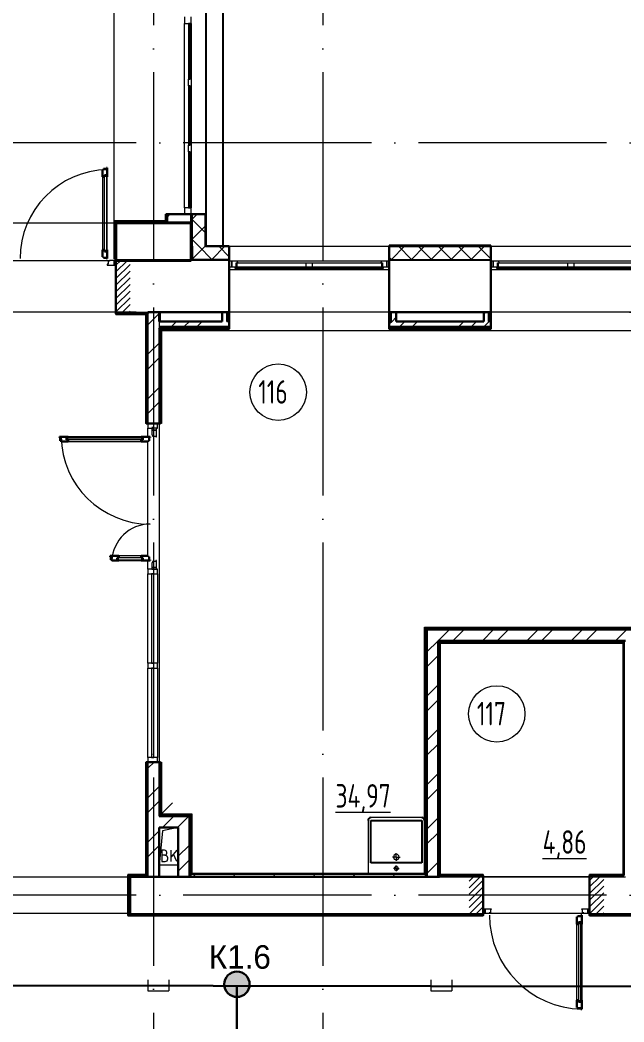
# Model space of a CAD drawing. Header units: millimetres. Extents: x -421858 to 614926, y -468665 to 141641.
# Drawn here: x -31828 to -25408, y -12890 to -2237 of the extents above; entities that cross this region are included whole.
import ezdxf

# ---------------------------------------------------------------- set-up
doc = ezdxf.new("R2010")
doc.units = ezdxf.units.MM
for name, pattern in [('ADSK_Линия сетки', [25, 20, -2.5, 0, -2.5]), ('ADSK_Сверху', [450, 300, -150]), ('ADSK_Штриховая_ш2 п1_5', [4.5, 3, -1.5])]:
    doc.linetypes.add(name, pattern=pattern)
for name, color, linetype, lineweight in [('_ Окна', 7, 'Continuous', 9), ('RC-Линии_связи-Адресные', 5, 'Continuous', 30), ('Витраж', 7, 'Continuous', 9), ('Двери', 252, 'Continuous', 9), ('Линии', 252, 'Continuous', 9), ('лс', 5, 'Continuous', 30), ('Марки помещений', 252, 'Continuous', 20), ('Несущие колонны', 252, 'Continuous', 18), ('Оборудование', 8, 'Continuous', 18), ('Ограждение', 252, 'Continuous', 9), ('Окна', 252, 'Continuous', 9), ('Оси', 252, 'Continuous', 9), ('Панели витража', 252, 'Continuous', 9), ('Перекрытие', 252, 'Continuous', 18), ('Стены внутренние', 7, 'Continuous', 18), ('Стены наружные', 7, 'Continuous', 18), ('Стены разрез', 252, 'Continuous', 30), ('Стены штриховка', 252, 'Continuous', 9), ('СУ Часофикация', 205, 'Continuous', 30)]:
    doc.layers.add(name, color=color, linetype=linetype, lineweight=lineweight)
for name, color, linetype in [('RC-Таблицы', 7, 'Continuous'), ('Стены', 252, 'Continuous'), ('Узлы', 7, 'Continuous')]:
    doc.layers.add(name, color=color, linetype=linetype)
doc.layers.add('Двери открывание', color=7, linetype='Continuous', lineweight=9, true_color=0xc0c0c0)
doc.styles.add('GOST Common_3', font='', dxfattribs={"height": 3.5})
doc.styles.add('Mipgost_5', font='', dxfattribs={"height": 250})
doc.styles.get('GOST Common_3').set_extended_font_data('GOST 2.304 type A')
doc.styles.get('Mipgost_5').set_extended_font_data('Mipgost')
pattern_1 = [(0, (-32121.8, 98), (0, 600), []), (90, (-32121.8, 98), (-600, 4e-14), [])]

# ---------------------------------------------------------------- blocks, each defined once
blk = doc.blocks.new('1 этаж')
at = {"layer": 'Двери', "lineweight": 18, "true_color": 0x636466}
h = blk.add_hatch(dxfattribs=at)
h.set_pattern_fill('FP_2', color=251, style=0, pattern_type=2)
h.set_pattern_definition([(45, (-31807.8, -5066.73), (-35.3553, 35.3553), [])])
h.paths.add_polyline_path([(-32558, -5342), (-32558, -4792), (-32708, -4792), (-32708, -5342)])
h.paths.add_polyline_path([(-30808, -5342), (-30658, -5342), (-30658, -4792), (-30808, -4792), (-30808, -4876)])
h = blk.add_hatch(dxfattribs=at)
h.set_pattern_fill('FP_2', color=251, angle=180, style=0, pattern_type=2)
h.set_pattern_definition([(225, (-26212.93, -11541.73), (35.3553, -35.3553), [])])
h.paths.add_polyline_path([(-25623, -11737), (-25623, -11347), (-25773, -11347), (-25773, -11737)])
h.paths.add_polyline_path([(-27053, -11737), (-26903, -11737), (-26903, -11347), (-27053, -11347)])
at = {"layer": 'Ограждение', "true_color": 0x636466}
h = blk.add_hatch(dxfattribs=at)
h.set_pattern_fill('FP_25', color=251, style=0, pattern_type=2)
h.set_pattern_definition(pattern_1)
h.paths.add_polyline_path([(-30488, -6527), (-30488, -5362), (-30493, -5367), (-30493, -6527)])
h = blk.add_hatch(dxfattribs=at)
h.set_pattern_fill('FP_25', color=251, style=0, pattern_type=2)
h.set_pattern_definition(pattern_1)
h.paths.add_polyline_path([(-30488, -11327), (-30488, -10127), (-30493, -10127), (-30493, -11322)])
h = blk.add_hatch(dxfattribs=at)
h.set_pattern_fill('FP_25', color=251, style=0, pattern_type=2)
h.set_pattern_definition(pattern_1)
h.paths.add_polyline_path([(-26903, -11762), (-26903, -11757), (-30678, -11757), (-30683, -11762), (-28022, -11762)])
h = blk.add_hatch(dxfattribs=at)
h.set_pattern_fill('FP_25', color=251, style=0, pattern_type=2)
h.set_pattern_definition(pattern_1)
h.paths.add_polyline_path([(-23953, -11762), (-23953, -11757), (-25773, -11757), (-25773, -11762), (-25151, -11762)])
at = {"color": 251, "lineweight": 18, "true_color": 0x636466}
for p, q in [((-30313, -10857), (-30348, -11222)), ((-30148, -10822), (-30313, -10857)), ((-30291, -11064), (-30321, -11064)), ((-30321, -11064), (-30321, -11184)), ((-30161, -11064), (-30221, -11135)), ((-30221, -11184), (-30221, -11064)), ((-30288, -11117), (-30321, -11117)), ((-30321, -11184), (-30284, -11184)), ((-30268, -11097), (-30268, -11087)), ((-30258, -11157), (-30258, -11147)), ((-30161, -11184), (-30197, -11107)), ((-30148, -11222), (-30348, -11222))]:
    blk.add_line(p, q, dxfattribs=at)
for centre, radius, start, end in [((-30291, -11087), 23.3, 0, 90), ((-30288, -11097), 20, 270, 0), ((-30288, -11147), 30, 0, 90), ((-30284, -11157), 26.7, 270, 0)]:
    blk.add_arc(centre, radius, start, end, dxfattribs=at)
at = {"layer": '_ Окна', "color": 251, "lineweight": 18, "true_color": 0x636466}
for p, q in [((-30078, -2202), (-30078, -2272)), ((-30008, -2272), (-30008, -2202)), ((-30078, -2272), (-30038, -2272)), ((-30018, -2272), (-30008, -2272)), ((-30038, -4232), (-30078, -4232)), ((-30078, -4232), (-30078, -4302)), ((-30008, -4232), (-30018, -4232)), ((-30008, -4302), (-30008, -4232)), ((-29518, -4802), (-29578, -4802)), ((-29578, -4802), (-29578, -4860)), ((-29578, -4860), (-29540, -4860)), ((-29532, -4860), (-29532, -4819)), ((-29532, -4819), (-29520, -4819)), ((-29514, -4819), (-29518, -4802)), ((-27987, -4802), (-27992, -4819)), ((-27928, -4802), (-27987, -4802)), ((-27986, -4819), (-27974, -4819)), ((-27974, -4819), (-27974, -4860)), ((-27966, -4860), (-27928, -4860)), ((-27928, -4860), (-27928, -4802)), ((-26738, -4802), (-26798, -4802)), ((-26798, -4802), (-26798, -4860)), ((-26798, -4860), (-26760, -4860)), ((-26752, -4860), (-26752, -4819)), ((-26752, -4819), (-26740, -4819)), ((-26734, -4819), (-26738, -4802))]:
    blk.add_line(p, q, dxfattribs=at)
at = {"layer": '_ Окна', "color": 251, "true_color": 0x636466}
for p, q in [((-30038, -2272), (-30038, -2867)), ((-30018, -2272), (-30038, -2272)), ((-30018, -2867), (-30018, -2272)), ((-30038, -2867), (-30018, -2867)), ((-30038, -2937), (-30038, -3567)), ((-30018, -2937), (-30038, -2937)), ((-30018, -3567), (-30018, -2937)), ((-30038, -3567), (-30018, -3567)), ((-30038, -3637), (-30038, -4232)), ((-30018, -3637), (-30038, -3637)), ((-30018, -4232), (-30018, -3637)), ((-30038, -4232), (-30018, -4232)), ((-29578, -4802), (-29603, -4802)), ((-29603, -4860), (-29578, -4860)), ((-29578, -4860), (-29578, -4802)), ((-27903, -4802), (-27928, -4802)), ((-27928, -4802), (-27928, -4860)), ((-27928, -4860), (-27903, -4860)), ((-26798, -4802), (-26823, -4802)), ((-26823, -4860), (-26798, -4860)), ((-26798, -4860), (-26798, -4802))]:
    blk.add_line(p, q, dxfattribs=at)
at = {"layer": 'Витраж', "color": 251, "lineweight": 18, "true_color": 0x636466}
for p, q in [((-30468, -6527), (-30468, -6577)), ((-30368, -6527), (-30468, -6527)), ((-30468, -6577), (-30428, -6577)), ((-30378, -6577), (-30368, -6577)), ((-30368, -6577), (-30368, -6527))]:
    blk.add_line(p, q, dxfattribs=at)
at = {"layer": 'Витраж', "color": 251, "lineweight": 18, "true_color": 0x636466, "extrusion": (0, 0, -1)}
for p, q in [((-30468, -8077), (-30468, -8127)), ((-30428, -8077), (-30468, -8077)), ((-30368, -8077), (-30378, -8077)), ((-30368, -8127), (-30368, -8077)), ((-30468, -8127), (-30368, -8127)), ((-30468, -9077), (-30468, -9127)), ((-30368, -9077), (-30468, -9077)), ((-30468, -9127), (-30368, -9127)), ((-30368, -9127), (-30368, -9077)), ((-30468, -10077), (-30468, -10127)), ((-30368, -10077), (-30468, -10077)), ((-30368, -10127), (-30368, -10077)), ((-30468, -10127), (-30368, -10127))]:
    blk.add_line(p, q, dxfattribs=at)
at = {"layer": 'Витраж', "color": 251, "true_color": 0x636466}
for p, q in [((-30468, -9077), (-30468, -8127)), ((-30368, -8127), (-30368, -9077)), ((-30468, -10077), (-30468, -9127)), ((-30368, -9127), (-30368, -10077))]:
    blk.add_line(p, q, dxfattribs=at)
at = {"layer": 'Двери', "color": 251, "lineweight": 30, "true_color": 0x636466}
for p, q in [((-30942, -3828), (-30950, -3828)), ((-30950, -3828), (-30950, -3904)), ((-30908, -3819), (-30942, -3819)), ((-30942, -3819), (-30942, -3828)), ((-30900, -3810), (-30908, -3810)), ((-30908, -3810), (-30908, -3819)), ((-30900, -3904), (-30900, -3810)), ((-30950, -3904), (-30930, -3904)), ((-30930, -3904), (-30930, -3886)), ((-30930, -3886), (-30909, -3886)), ((-30909, -3886), (-30909, -3904)), ((-30909, -3904), (-30900, -3904)), ((-30950, -4680), (-30950, -4756)), ((-30950, -4680), (-30930, -4680)), ((-30930, -4680), (-30930, -4698)), ((-30909, -4680), (-30900, -4680)), ((-30909, -4698), (-30909, -4680)), ((-30900, -4774), (-30900, -4680)), ((-30950, -4756), (-30942, -4756)), ((-30942, -4756), (-30942, -4765)), ((-30942, -4765), (-30908, -4765)), ((-30930, -4698), (-30909, -4698)), ((-30908, -4765), (-30908, -4774)), ((-30908, -4774), (-30900, -4774)), ((-31316, -6669), (-31410, -6669)), ((-31410, -6669), (-31410, -6677)), ((-31410, -6677), (-31401, -6677)), ((-31401, -6677), (-31401, -6711)), ((-31401, -6711), (-31392, -6711)), ((-31392, -6711), (-31392, -6719)), ((-31334, -6678), (-31316, -6678)), ((-31334, -6699), (-31334, -6678)), ((-31316, -6699), (-31334, -6699)), ((-31316, -6678), (-31316, -6669)), ((-31316, -6719), (-31316, -6699)), ((-30446, -6669), (-30540, -6669)), ((-30540, -6678), (-30540, -6669)), ((-30522, -6678), (-30540, -6678)), ((-30540, -6699), (-30522, -6699)), ((-30540, -6719), (-30540, -6699)), ((-30522, -6699), (-30522, -6678)), ((-30464, -6719), (-30464, -6711)), ((-30464, -6711), (-30455, -6711)), ((-30455, -6711), (-30455, -6677)), ((-30455, -6677), (-30446, -6677)), ((-30446, -6677), (-30446, -6669)), ((-31392, -6719), (-31316, -6719)), ((-30540, -6719), (-30464, -6719)), ((-30776, -7935), (-30870, -7935)), ((-30870, -7935), (-30870, -7943)), ((-30870, -7943), (-30861, -7943)), ((-30861, -7943), (-30861, -7977)), ((-30861, -7977), (-30852, -7977)), ((-30852, -7977), (-30852, -7985)), ((-30852, -7985), (-30776, -7985)), ((-30776, -7955), (-30794, -7955)), ((-30794, -7955), (-30794, -7976)), ((-30794, -7976), (-30776, -7976)), ((-30776, -7935), (-30776, -7955)), ((-30776, -7976), (-30776, -7985)), ((-30464, -7935), (-30540, -7935)), ((-30540, -7935), (-30540, -7955)), ((-30540, -7955), (-30522, -7955)), ((-30540, -7976), (-30540, -7985)), ((-30522, -7976), (-30540, -7976)), ((-30540, -7985), (-30446, -7985)), ((-30522, -7955), (-30522, -7976)), ((-30464, -7943), (-30464, -7935)), ((-30455, -7943), (-30464, -7943)), ((-30455, -7977), (-30455, -7943)), ((-30446, -7977), (-30455, -7977)), ((-30446, -7985), (-30446, -7977)), ((-25907, -11773), (-25899, -11773)), ((-25907, -11849), (-25907, -11773)), ((-25899, -11773), (-25899, -11764)), ((-25899, -11764), (-25865, -11764)), ((-25865, -11755), (-25857, -11755)), ((-25865, -11764), (-25865, -11755)), ((-25857, -11755), (-25857, -11849)), ((-25907, -11849), (-25890, -11849)), ((-25890, -11849), (-25890, -11831)), ((-25890, -11831), (-25866, -11831)), ((-25866, -11831), (-25866, -11849)), ((-25866, -11849), (-25857, -11849)), ((-25907, -12735), (-25907, -12659)), ((-25907, -12659), (-25890, -12659)), ((-25890, -12659), (-25890, -12677)), ((-25890, -12677), (-25866, -12677)), ((-25866, -12659), (-25857, -12659)), ((-25866, -12677), (-25866, -12659)), ((-25857, -12659), (-25857, -12753)), ((-25899, -12735), (-25907, -12735)), ((-25899, -12744), (-25899, -12735)), ((-25865, -12744), (-25899, -12744)), ((-25865, -12753), (-25865, -12744)), ((-25857, -12753), (-25865, -12753))]:
    blk.add_line(p, q, dxfattribs=at)
at = {"layer": 'Двери', "color": 251, "true_color": 0x636466}
for p, q in [((-30950, -3904), (-30950, -4680)), ((-30930, -4698), (-30930, -3886)), ((-30930, -3886), (-30909, -3886)), ((-30909, -3886), (-30909, -4698)), ((-30900, -4680), (-30900, -3904)), ((-30909, -4698), (-30930, -4698)), ((-30877, -4792), (-30877, -4800)), ((-30828, -4792), (-30877, -4792)), ((-30808, -4792), (-30828, -4792)), ((-30828, -4792), (-30828, -4842)), ((-30828, -4842), (-30828, -4792)), ((-30808, -4842), (-30808, -4792)), ((-30891, -4834), (-30900, -4834)), ((-30900, -4834), (-30900, -4842)), ((-30900, -4842), (-30828, -4842)), ((-30877, -4800), (-30891, -4800)), ((-30891, -4800), (-30891, -4834)), ((-30828, -4842), (-30808, -4842)), ((-30378, -6577), (-30428, -6577)), ((-30428, -6577), (-30428, -6597)), ((-30428, -6597), (-30378, -6597)), ((-30378, -6597), (-30428, -6597)), ((-30428, -6597), (-30428, -6646)), ((-30378, -6597), (-30378, -6577)), ((-30378, -6669), (-30378, -6597)), ((-31334, -6678), (-30522, -6678)), ((-31334, -6699), (-31334, -6678)), ((-30522, -6699), (-31334, -6699)), ((-30540, -6669), (-31316, -6669)), ((-30522, -6678), (-30522, -6699)), ((-30428, -6646), (-30420, -6646)), ((-30420, -6646), (-30420, -6660)), ((-30420, -6660), (-30386, -6660)), ((-30386, -6660), (-30386, -6669)), ((-30386, -6669), (-30378, -6669)), ((-31316, -6719), (-30540, -6719)), ((-30522, -7955), (-30794, -7955)), ((-30794, -7955), (-30794, -7976)), ((-30794, -7976), (-30522, -7976)), ((-30540, -7935), (-30776, -7935)), ((-30776, -7985), (-30540, -7985)), ((-30522, -7976), (-30522, -7955)), ((-30378, -7985), (-30386, -7985)), ((-30386, -7985), (-30386, -7994)), ((-30378, -8057), (-30378, -7985)), ((-30428, -8008), (-30428, -8057)), ((-30420, -8008), (-30428, -8008)), ((-30378, -8057), (-30428, -8057)), ((-30428, -8057), (-30428, -8077)), ((-30428, -8057), (-30378, -8057)), ((-30428, -8077), (-30378, -8077)), ((-30386, -7994), (-30420, -7994)), ((-30420, -7994), (-30420, -8008)), ((-30378, -8077), (-30378, -8057)), ((-26903, -11687), (-26883, -11687)), ((-26903, -11737), (-26903, -11687)), ((-26883, -11687), (-26883, -11737)), ((-26883, -11687), (-26819, -11687)), ((-26883, -11737), (-26883, -11687)), ((-26828, -11695), (-26828, -11729)), ((-26819, -11695), (-26828, -11695)), ((-26819, -11687), (-26819, -11695)), ((-25857, -11687), (-25793, -11687)), ((-25857, -11695), (-25857, -11687)), ((-25848, -11695), (-25857, -11695)), ((-25848, -11729), (-25848, -11695)), ((-25793, -11687), (-25773, -11687)), ((-25793, -11737), (-25793, -11687)), ((-25793, -11687), (-25793, -11737)), ((-25773, -11687), (-25773, -11737)), ((-26883, -11737), (-26903, -11737)), ((-26842, -11737), (-26883, -11737)), ((-26842, -11729), (-26842, -11737)), ((-26828, -11729), (-26842, -11729)), ((-25834, -11729), (-25848, -11729)), ((-25834, -11737), (-25834, -11729)), ((-25793, -11737), (-25834, -11737)), ((-25773, -11737), (-25793, -11737)), ((-25907, -12659), (-25907, -11849)), ((-25890, -11831), (-25890, -12677)), ((-25866, -11831), (-25890, -11831)), ((-25866, -12677), (-25866, -11831)), ((-25857, -11849), (-25857, -12659)), ((-25890, -12677), (-25866, -12677))]:
    blk.add_line(p, q, dxfattribs=at)
at = {"layer": 'Двери', "color": 251, "linetype": 'ADSK_Штриховая_ш2 п1_5', "true_color": 0x636466}
for p, q in [((-30658, -4792), (-30808, -4792)), ((-30808, -4792), (-30808, -5342)), ((-30808, -5342), (-30658, -5342)), ((-26903, -11347), (-27053, -11347)), ((-26903, -11737), (-26903, -11347)), ((-25623, -11347), (-25773, -11347)), ((-25773, -11347), (-25773, -11737)), ((-27053, -11737), (-26903, -11737)), ((-25773, -11737), (-25623, -11737))]:
    blk.add_line(p, q, dxfattribs=at)
at = {"layer": 'Двери открывание', "color": 251, "true_color": 0x636466}
for centre, radius, start, end in [((-30882, -4774), 946, 91.0903, 180), ((-30446, -6651), 946, 181.0903, 270), ((-30446, -8003), 406, 90, 177.459), ((-25839, -11755), 998, 180, 268.9666)]:
    blk.add_arc(centre, radius, start, end, dxfattribs=at)
at = {"layer": 'Линии', "color": 251, "linetype": 'ADSK_Сверху', "ltscale": 100, "true_color": 0x636466}
for p, q in [((-32558, -4392), (-30808, -4392)), ((-32678, -11347), (-30658, -11347)), ((-30658, -11737), (-32678, -11737))]:
    blk.add_line(p, q, dxfattribs=at)
at = {"layer": 'Марки помещений', "color": 251, "true_color": 0x636466}
for centre in [(-29084, -6194), (-26760, -9615)]:
    blk.add_circle(centre, 300, dxfattribs=at)
at = {"layer": 'Несущие колонны', "color": 251, "lineweight": 40, "true_color": 0x636466}
for p, q in [((-30808, -4392), (-30008, -4392)), ((-30808, -4792), (-30808, -4392)), ((-30258, -4392), (-30808, -4392)), ((-30808, -4392), (-30808, -4792)), ((-30008, -4392), (-30008, -4792)), ((-30008, -4792), (-30008, -4392)), ((-30008, -4792), (-30808, -4792)), ((-30808, -4792), (-30658, -4792)), ((-30658, -4792), (-30008, -4792))]:
    blk.add_line(p, q, dxfattribs=at)
at = {"layer": 'Несущие колонны', "color": 251, "true_color": 0x636466}
blk.add_line((-30008, -4392), (-30258, -4392), dxfattribs=at)
at = {"layer": 'Оборудование', "color": 251, "true_color": 0x636466}
blk.add_line((-30333, -10687), (-30206, -10560), dxfattribs=at)
at = {"layer": 'Ограждение', "color": 251, "true_color": 0x636466}
for p, q in [((-30828, -4377), (-30828, -987)), ((-30823, -4377), (-30828, -4377)), ((-27903, -4892), (-29603, -4892)), ((-25123, -4892), (-26823, -4892)), ((-30808, -5367), (-30808, -5362)), ((-30808, -5367), (-30493, -5367)), ((-30493, -5367), (-30488, -5362)), ((-30493, -5367), (-30493, -6527)), ((-30333, -5442), (-30333, -5342)), ((-27903, -5342), (-29603, -5342)), ((-25123, -5342), (-26823, -5342)), ((-29603, -5542), (-29603, -5522)), ((-27903, -5522), (-27903, -5542)), ((-26823, -5542), (-26823, -5522)), ((-22068, -5542), (-30333, -5542)), ((-30323, -5542), (-30323, -6527)), ((-27903, -5542), (-29603, -5542)), ((-25123, -5542), (-26823, -5542)), ((-30488, -6527), (-30493, -6527)), ((-30323, -6527), (-30333, -6527)), ((-27528, -8692), (-22078, -8692)), ((-27528, -8692), (-27518, -8702)), ((-27528, -10747), (-27528, -8692)), ((-27368, -8852), (-27358, -8862)), ((-27358, -8862), (-25418, -8862)), ((-27358, -11322), (-27358, -8862)), ((-25418, -8862), (-25408, -8852)), ((-25418, -8862), (-25418, -11322)), ((-30493, -10127), (-30488, -10127)), ((-30493, -10127), (-30493, -11322)), ((-30333, -10127), (-30323, -10127)), ((-30323, -10127), (-30323, -10677)), ((-30323, -10677), (-30333, -10687)), ((-30323, -10677), (-30003, -10677)), ((-30003, -10677), (-30013, -10687)), ((-30003, -10677), (-30003, -11317)), ((-30493, -11322), (-30683, -11322)), ((-30683, -11322), (-30678, -11327)), ((-30683, -11322), (-30683, -11762)), ((-30493, -11322), (-30488, -11327)), ((-27368, -11332), (-27358, -11322)), ((-26903, -11322), (-27358, -11322)), ((-26903, -11322), (-26903, -11332)), ((-25773, -11332), (-25773, -11322)), ((-25418, -11322), (-25773, -11322)), ((-25408, -11332), (-25418, -11322)), ((-30683, -11762), (-30678, -11757)), ((-30683, -11762), (-26903, -11762)), ((-26903, -11757), (-26903, -11762)), ((-25773, -11762), (-25773, -11757)), ((-25773, -11762), (-23953, -11762))]:
    blk.add_line(p, q, dxfattribs=at)
at = {"layer": 'Окна', "color": 251, "true_color": 0x636466}
for p, q in [((-30078, -4232), (-30078, -2272)), ((-30008, -2272), (-30008, -4232)), ((-30038, -2937), (-30038, -2867)), ((-30038, -3637), (-30038, -3567)), ((-29540, -4860), (-28768, -4860)), ((-29540, -4877), (-29540, -4860)), ((-28768, -4877), (-29540, -4877)), ((-29520, -4819), (-28788, -4819)), ((-29520, -4860), (-29520, -4819)), ((-27987, -4802), (-29518, -4802)), ((-28788, -4819), (-28718, -4819)), ((-28788, -4819), (-28788, -4860)), ((-28768, -4860), (-28738, -4860)), ((-28768, -4860), (-28768, -4877)), ((-28738, -4877), (-28768, -4877)), ((-28738, -4860), (-27966, -4860)), ((-28738, -4877), (-28738, -4860)), ((-27966, -4877), (-28738, -4877)), ((-28718, -4819), (-27986, -4819)), ((-28718, -4860), (-28718, -4819)), ((-27986, -4819), (-27986, -4860)), ((-27966, -4860), (-27966, -4877)), ((-26760, -4860), (-25988, -4860)), ((-26760, -4877), (-26760, -4860)), ((-25988, -4877), (-26760, -4877)), ((-26740, -4819), (-26008, -4819)), ((-26740, -4860), (-26740, -4819)), ((-25207, -4802), (-26738, -4802)), ((-26008, -4819), (-25938, -4819)), ((-26008, -4819), (-26008, -4860)), ((-25988, -4860), (-25958, -4860)), ((-25988, -4860), (-25988, -4877)), ((-25958, -4877), (-25988, -4877)), ((-25958, -4860), (-25186, -4860)), ((-25958, -4877), (-25958, -4860)), ((-25186, -4877), (-25958, -4877)), ((-25938, -4819), (-25206, -4819)), ((-25938, -4860), (-25938, -4819))]:
    blk.add_line(p, q, dxfattribs=at)
at = {"layer": 'Оси', "color": 251, "linetype": 'ADSK_Линия сетки', "ltscale": 100, "true_color": 0x636466}
for p, q in [((-30408, 32209), (-30408, -33768)), ((-28608, 32209), (-28608, -33768)), ((4409, -3542), (-72530, -3542)), ((4409, -5342), (-72530, -5342)), ((4409, -11542), (-72530, -11542))]:
    blk.add_line(p, q, dxfattribs=at)
at = {"layer": 'Панели витража', "color": 251, "lineweight": 18, "true_color": 0x636466}
for p, q in [((-30430, -8127), (-30430, -9077)), ((-30405, -8127), (-30430, -8127)), ((-30405, -9077), (-30405, -8127)), ((-30430, -9077), (-30405, -9077)), ((-30430, -9127), (-30430, -10077)), ((-30405, -9127), (-30430, -9127)), ((-30405, -10077), (-30405, -9127)), ((-30430, -10077), (-30405, -10077))]:
    blk.add_line(p, q, dxfattribs=at)
at = {"layer": 'Перекрытие', "color": 251, "ltscale": 100, "true_color": 0x636466}
for p, q in [((-32489, -4792), (-30877, -4792)), ((-30148, -11222), (-30348, -11222)), ((-26903, -11342), (-25773, -11342))]:
    blk.add_line(p, q, dxfattribs=at)
at = {"layer": 'Стены', "color": 251, "true_color": 0x636466}
for p, q in [((-29673, -1834), (-29673, -4640)), ((-29853, -2030), (-29853, -4640))]:
    blk.add_line(p, q, dxfattribs=at)
at = {"layer": 'Стены внутренние', "color": 251, "true_color": 0x636466}
for p, q in [((-29856, -2202), (-29856, -4302)), ((-29603, -4640), (-27903, -4640)), ((-26823, -4640), (-25123, -4640)), ((-29603, -4792), (-30008, -4792)), ((-26823, -4792), (-27903, -4792)), ((-30808, -5342), (-30468, -5342)), ((-27368, -11347), (-25773, -11347)), ((-30658, -11737), (-26903, -11737)), ((-25834, -11737), (-26842, -11737)), ((-25773, -11737), (-23938, -11737))]:
    blk.add_line(p, q, dxfattribs=at)
at = {"layer": 'Стены внутренние', "color": 251, "lineweight": 30, "true_color": 0x636466}
for p, q in [((-29856, -4302), (-29998, -4302)), ((-29856, -4640), (-29856, -4302)), ((-29998, -4640), (-30008, -4640)), ((-30008, -4640), (-30008, -4782)), ((-29603, -4640), (-29856, -4640)), ((-29603, -4782), (-29603, -4640)), ((-27903, -4640), (-27903, -4782)), ((-26823, -4782), (-26823, -4640)), ((-30008, -4792), (-30808, -4792)), ((-30808, -4792), (-30808, -5342)), ((-29603, -5342), (-29603, -4792)), ((-27903, -4792), (-27903, -5342)), ((-26823, -5342), (-26823, -4792)), ((-30348, -5342), (-29678, -5342)), ((-27828, -5342), (-26898, -5342)), ((-30148, -11347), (-30348, -11347)), ((-26903, -11737), (-26903, -11347)), ((-25773, -11347), (-25773, -11737))]:
    blk.add_line(p, q, dxfattribs=at)
at = {"layer": 'Стены внутренние', "color": 251, "linetype": 'Continuous', "lineweight": 9, "true_color": 0x636466}
for p, q in [((-29998, -4354), (-29947, -4304)), ((-29858, -4499), (-29998, -4359)), ((-29998, -4566), (-29858, -4426)), ((-29858, -4372), (-29856, -4372)), ((-29928, -4642), (-29998, -4572)), ((-30001, -4782), (-29861, -4642)), ((-29788, -4782), (-29928, -4642)), ((-29861, -4642), (-29858, -4638)), ((-29789, -4782), (-29649, -4642)), ((-29603, -4754), (-29716, -4642)), ((-27880, -4782), (-27740, -4642)), ((-27666, -4782), (-27806, -4642)), ((-27678, -4642), (-27680, -4640)), ((-27668, -4782), (-27528, -4642)), ((-27454, -4782), (-27594, -4642)), ((-27456, -4782), (-27316, -4642)), ((-27242, -4782), (-27382, -4642)), ((-27327, -4642), (-27327, -4641)), ((-27243, -4782), (-27103, -4642)), ((-27030, -4782), (-27170, -4642)), ((-27031, -4782), (-26891, -4642)), ((-26823, -4777), (-26958, -4642)), ((-30000, -4782), (-30008, -4774)), ((-27878, -4782), (-27903, -4757))]:
    blk.add_line(p, q, dxfattribs=at)
at = {"layer": 'Стены наружные', "color": 251, "lineweight": 30, "true_color": 0x636466}
for p, q in [((-30008, -4302), (-30278, -4302)), ((-30278, -4302), (-30278, -4377)), ((-30008, -4392), (-30008, -4302)), ((-30008, -4302), (-30008, -4792)), ((-29998, -4302), (-30008, -4302)), ((-30823, -4377), (-30823, -4777)), ((-30278, -4377), (-30823, -4377)), ((-30808, -4777), (-30808, -4392)), ((-30808, -4392), (-30258, -4392)), ((-29998, -4782), (-29998, -4640)), ((-26823, -4635), (-27903, -4635)), ((-27903, -4635), (-27903, -4640)), ((-27903, -4640), (-26823, -4640)), ((-26823, -4640), (-26823, -4635)), ((-30823, -4777), (-30808, -4777)), ((-29603, -4792), (-29603, -4782)), ((-27903, -4782), (-27903, -4792)), ((-26823, -4792), (-26823, -4782)), ((-30808, -5342), (-30808, -5362)), ((-30808, -5362), (-30488, -5362)), ((-30488, -5362), (-30488, -6527)), ((-30483, -5357), (-30483, -5362)), ((-30348, -5342), (-30468, -5342)), ((-30468, -5342), (-30468, -5357)), ((-30348, -5442), (-30348, -5342)), ((-29678, -5342), (-29678, -5442)), ((-29603, -5342), (-29678, -5342)), ((-29603, -5522), (-29603, -5342)), ((-27903, -5342), (-27903, -5522)), ((-27828, -5342), (-27903, -5342)), ((-27828, -5442), (-27828, -5342)), ((-26898, -5342), (-26898, -5442)), ((-26823, -5342), (-26898, -5342)), ((-26823, -5522), (-26823, -5342)), ((-29678, -5442), (-30348, -5442)), ((-30348, -5517), (-30348, -5522)), ((-30333, -5522), (-29603, -5522)), ((-30333, -6527), (-30333, -5522)), ((-27903, -5522), (-26823, -5522)), ((-26898, -5442), (-27828, -5442)), ((-30488, -6527), (-30333, -6527)), ((-22068, -8702), (-27518, -8702)), ((-27518, -8702), (-27518, -11317)), ((-22053, -8717), (-27503, -8717)), ((-27503, -8717), (-27503, -11347)), ((-27383, -8837), (-25393, -8837)), ((-27383, -11347), (-27383, -8837)), ((-27368, -8852), (-25408, -8852)), ((-27368, -11332), (-27368, -8852)), ((-25408, -8852), (-25408, -11332)), ((-30333, -10127), (-30488, -10127)), ((-30488, -10127), (-30488, -11327)), ((-30333, -10687), (-30333, -10127)), ((-30028, -10702), (-30348, -10702)), ((-30013, -10687), (-30333, -10687)), ((-30028, -11347), (-30028, -10702)), ((-30013, -11317), (-30013, -10687)), ((-30348, -11347), (-30348, -10822)), ((-30348, -10822), (-30148, -10822)), ((-30148, -10822), (-30148, -11347)), ((-30488, -11327), (-30678, -11327)), ((-30678, -11327), (-30678, -11757)), ((-30483, -11332), (-30673, -11332)), ((-30673, -11332), (-30673, -11752)), ((-30658, -11347), (-30348, -11347)), ((-30658, -11737), (-30658, -11347)), ((-30148, -11347), (-27368, -11347)), ((-27518, -11317), (-30013, -11317)), ((-26903, -11332), (-27368, -11332)), ((-26903, -11347), (-26903, -11332)), ((-25408, -11332), (-25773, -11332)), ((-25773, -11332), (-25773, -11347)), ((-30678, -11757), (-26903, -11757)), ((-30673, -11752), (-30658, -11752)), ((-26903, -11757), (-26903, -11737)), ((-25773, -11737), (-25773, -11757)), ((-25773, -11757), (-23938, -11757))]:
    blk.add_line(p, q, dxfattribs=at)
at = {"layer": 'Стены наружные', "color": 251, "linetype": 'Continuous', "lineweight": 9, "true_color": 0x636466}
for p, q in [((-30278, -4351), (-30273, -4346)), ((-30258, -4324), (-30235, -4302)), ((-29998, -4302), (-30008, -4302)), ((-30672, -4392), (-30657, -4377)), ((-30011, -4392), (-30008, -4388)), ((-29998, -4402), (-30008, -4402)), ((-30823, -4543), (-30808, -4528)), ((-29998, -4502), (-30008, -4502)), ((-29998, -4602), (-30008, -4602)), ((-27680, -4640), (-27683, -4635)), ((-29998, -4702), (-30008, -4702)), ((-30793, -5362), (-30788, -5357)), ((-30788, -5357), (-30773, -5342)), ((-30723, -5362), (-30718, -5357)), ((-30652, -5362), (-30647, -5357)), ((-30581, -5362), (-30576, -5357)), ((-30510, -5362), (-30505, -5357)), ((-30488, -5410), (-30483, -5405)), ((-30468, -5477), (-30348, -5357)), ((-27903, -5441), (-27890, -5429)), ((-27890, -5429), (-27878, -5416)), ((-27873, -5442), (-27828, -5396)), ((-26898, -5364), (-26875, -5342)), ((-26835, -5434), (-26823, -5422)), ((-30488, -5480), (-30483, -5475)), ((-30483, -5475), (-30468, -5460)), ((-30312, -5517), (-30299, -5504)), ((-30299, -5504), (-30287, -5492)), ((-30213, -5492), (-30163, -5442)), ((-30105, -5522), (-30100, -5517)), ((-30100, -5517), (-30087, -5504)), ((-30087, -5504), (-30075, -5492)), ((-30078, -5492), (-30028, -5442)), ((-29943, -5492), (-29893, -5442)), ((-29888, -5517), (-29875, -5504)), ((-29875, -5504), (-29863, -5492)), ((-29681, -5522), (-29676, -5517)), ((-29676, -5517), (-29663, -5504)), ((-29663, -5504), (-29651, -5492)), ((-27903, -5471), (-27873, -5442)), ((-27788, -5492), (-27738, -5442)), ((-27766, -5517), (-27754, -5504)), ((-27754, -5504), (-27741, -5492)), ((-27653, -5492), (-27603, -5442)), ((-27559, -5522), (-27554, -5517)), ((-27554, -5517), (-27542, -5504)), ((-27542, -5504), (-27529, -5492)), ((-27342, -5517), (-27330, -5504)), ((-27330, -5504), (-27317, -5492)), ((-27160, -5492), (-27110, -5442)), ((-27135, -5522), (-27130, -5517)), ((-27130, -5517), (-27117, -5504)), ((-27117, -5504), (-27105, -5492)), ((-27025, -5492), (-26975, -5442)), ((-26918, -5517), (-26905, -5504)), ((-26905, -5504), (-26893, -5492)), ((-26890, -5492), (-26840, -5442)), ((-26843, -5442), (-26835, -5434)), ((-30488, -5551), (-30483, -5546)), ((-30488, -5622), (-30483, -5617)), ((-30488, -5693), (-30483, -5688)), ((-30468, -5791), (-30348, -5671)), ((-30348, -5765), (-30333, -5750)), ((-30488, -5763), (-30483, -5758)), ((-30488, -5834), (-30483, -5829)), ((-30468, -5949), (-30348, -5829)), ((-30488, -5905), (-30483, -5900)), ((-30483, -5900), (-30468, -5885)), ((-30488, -5975), (-30483, -5970)), ((-30488, -6046), (-30483, -6041)), ((-30488, -6117), (-30483, -6112)), ((-30468, -6263), (-30348, -6143)), ((-30348, -6189), (-30333, -6174)), ((-30488, -6188), (-30483, -6183)), ((-30488, -6258), (-30483, -6253)), ((-30488, -6329), (-30483, -6324)), ((-30483, -6324), (-30468, -6309)), ((-30468, -6420), (-30348, -6300)), ((-30488, -6400), (-30483, -6395)), ((-30488, -6470), (-30483, -6465)), ((-27384, -8837), (-27264, -8717)), ((-27360, -8717), (-27345, -8702)), ((-27227, -8837), (-27107, -8717)), ((-26936, -8717), (-26921, -8702)), ((-26913, -8837), (-26793, -8717)), ((-26755, -8837), (-26635, -8717)), ((-26512, -8717), (-26497, -8702)), ((-26441, -8837), (-26321, -8717)), ((-26284, -8837), (-26164, -8717)), ((-26087, -8717), (-26072, -8702)), ((-25970, -8837), (-25850, -8717)), ((-25813, -8837), (-25693, -8717)), ((-25663, -8717), (-25648, -8702)), ((-25498, -8837), (-25378, -8717)), ((-27503, -8955), (-27384, -8837)), ((-27322, -8852), (-27322, -8837)), ((-26722, -8852), (-26722, -8837)), ((-26122, -8852), (-26122, -8837)), ((-25522, -8852), (-25522, -8837)), ((-27518, -8874), (-27503, -8859)), ((-27503, -9113), (-27383, -8993)), ((-27383, -9164), (-27368, -9149)), ((-27518, -9299), (-27503, -9284)), ((-27503, -9427), (-27383, -9307)), ((-27503, -9584), (-27383, -9464)), ((-27383, -9588), (-27368, -9573)), ((-27518, -9723), (-27503, -9708)), ((-27503, -9898), (-27383, -9778)), ((-27503, -10055), (-27383, -9935)), ((-27383, -10012), (-27368, -9997)), ((-30488, -10147), (-30483, -10142)), ((-30488, -10218), (-30483, -10213)), ((-30483, -10142), (-30468, -10127)), ((-30468, -10192), (-30403, -10127)), ((-27518, -10147), (-27503, -10132)), ((-30488, -10289), (-30483, -10284)), ((-27503, -10370), (-27383, -10250)), ((-30488, -10360), (-30483, -10355)), ((-30488, -10430), (-30483, -10425)), ((-30468, -10506), (-30348, -10386)), ((-30348, -10432), (-30333, -10417)), ((-27503, -10527), (-27383, -10407)), ((-27383, -10436), (-27368, -10421)), ((-30488, -10501), (-30483, -10496)), ((-30468, -10663), (-30348, -10543)), ((-30488, -10572), (-30483, -10567)), ((-30488, -10642), (-30483, -10637)), ((-30483, -10567), (-30468, -10552)), ((-27518, -10571), (-27503, -10556)), ((-30488, -10713), (-30483, -10708)), ((-30312, -10822), (-30192, -10702)), ((-30194, -10702), (-30179, -10687)), ((-30148, -10815), (-30035, -10702)), ((-27503, -10841), (-27383, -10721)), ((-30488, -10784), (-30483, -10779)), ((-30488, -10854), (-30483, -10849)), ((-30468, -10977), (-30348, -10857)), ((-30155, -10822), (-30148, -10815)), ((-27383, -10861), (-27368, -10846)), ((-30488, -10925), (-30483, -10920)), ((-30028, -10960), (-30013, -10945)), ((-27503, -10998), (-27383, -10878)), ((-30488, -10996), (-30483, -10991)), ((-30488, -11067), (-30483, -11062)), ((-30483, -10991), (-30468, -10976)), ((-30468, -11135), (-30348, -11015)), ((-30148, -11129), (-30028, -11009)), ((-27518, -10996), (-27503, -10981)), ((-30488, -11137), (-30483, -11132)), ((-30148, -11286), (-30028, -11166)), ((-30488, -11208), (-30483, -11203)), ((-30488, -11279), (-30483, -11274)), ((-27503, -11313), (-27383, -11193)), ((-27383, -11285), (-27368, -11270)), ((-30678, -11327), (-30677, -11327)), ((-30678, -11398), (-30673, -11393)), ((-30612, -11332), (-30607, -11327)), ((-30541, -11332), (-30536, -11327)), ((-30366, -11347), (-30348, -11329)), ((-29990, -11347), (-29960, -11317)), ((-29566, -11347), (-29536, -11317)), ((-29142, -11347), (-29112, -11317)), ((-28717, -11347), (-28687, -11317)), ((-28293, -11347), (-28263, -11317)), ((-27869, -11347), (-27839, -11317)), ((-27020, -11347), (-27005, -11332)), ((-25747, -11347), (-25732, -11332)), ((-30678, -11469), (-30673, -11464)), ((-30678, -11539), (-30673, -11534)), ((-30678, -11610), (-30673, -11605)), ((-30673, -11605), (-30658, -11590)), ((-30678, -11681), (-30673, -11676)), ((-30678, -11752), (-30673, -11747)), ((-30612, -11757), (-30607, -11752)), ((-30542, -11757), (-30537, -11752)), ((-30471, -11757), (-30466, -11752)), ((-30400, -11757), (-30395, -11752)), ((-30395, -11752), (-30380, -11737)), ((-30329, -11757), (-30324, -11752)), ((-30259, -11757), (-30254, -11752)), ((-30188, -11757), (-30183, -11752)), ((-30117, -11757), (-30112, -11752)), ((-30047, -11757), (-30042, -11752)), ((-29976, -11757), (-29971, -11752)), ((-29971, -11752), (-29956, -11737)), ((-29905, -11757), (-29900, -11752)), ((-29834, -11757), (-29829, -11752)), ((-29764, -11757), (-29759, -11752)), ((-29693, -11757), (-29688, -11752)), ((-29622, -11757), (-29617, -11752)), ((-29552, -11757), (-29547, -11752)), ((-29547, -11752), (-29532, -11737)), ((-29481, -11757), (-29476, -11752)), ((-29410, -11757), (-29405, -11752)), ((-29339, -11757), (-29334, -11752)), ((-29269, -11757), (-29264, -11752)), ((-29198, -11757), (-29193, -11752)), ((-29127, -11757), (-29122, -11752)), ((-29122, -11752), (-29107, -11737)), ((-29057, -11757), (-29052, -11752)), ((-28986, -11757), (-28981, -11752)), ((-28915, -11757), (-28910, -11752)), ((-28844, -11757), (-28839, -11752)), ((-28774, -11757), (-28769, -11752)), ((-28703, -11757), (-28698, -11752)), ((-28698, -11752), (-28683, -11737)), ((-28632, -11757), (-28627, -11752)), ((-28562, -11757), (-28557, -11752)), ((-28491, -11757), (-28486, -11752)), ((-28420, -11757), (-28415, -11752)), ((-28349, -11757), (-28344, -11752)), ((-28279, -11757), (-28274, -11752)), ((-28274, -11752), (-28259, -11737)), ((-28208, -11757), (-28203, -11752)), ((-28137, -11757), (-28132, -11752)), ((-28067, -11757), (-28062, -11752)), ((-27996, -11757), (-27991, -11752)), ((-27925, -11757), (-27920, -11752)), ((-27855, -11757), (-27850, -11752)), ((-27850, -11752), (-27835, -11737)), ((-27784, -11757), (-27779, -11752)), ((-27713, -11757), (-27708, -11752)), ((-27642, -11757), (-27637, -11752)), ((-27572, -11757), (-27567, -11752)), ((-27501, -11757), (-27496, -11752)), ((-27430, -11757), (-27425, -11752)), ((-27425, -11752), (-27410, -11737)), ((-27360, -11757), (-27355, -11752)), ((-27289, -11757), (-27284, -11752)), ((-27218, -11757), (-27213, -11752)), ((-27147, -11757), (-27142, -11752)), ((-27077, -11757), (-27072, -11752)), ((-27006, -11757), (-27001, -11752)), ((-27001, -11752), (-26986, -11737)), ((-26935, -11757), (-26930, -11752)), ((-25733, -11757), (-25728, -11752)), ((-25728, -11752), (-25713, -11737)), ((-25662, -11757), (-25657, -11752)), ((-25592, -11757), (-25587, -11752)), ((-25521, -11757), (-25516, -11752)), ((-25450, -11757), (-25445, -11752))]:
    blk.add_line(p, q, dxfattribs=at)
at = {"layer": 'Стены наружные', "color": 251, "true_color": 0x636466}
for p, q in [((-30258, -4392), (-30008, -4392)), ((-30340, -5342), (-30340, -5357)), ((-30333, -5357), (-30340, -5357)), ((-30468, -6669), (-30468, -6577)), ((-30348, -6527), (-30348, -10127)), ((-30468, -7935), (-30468, -6719)), ((-30468, -8077), (-30468, -7985)), ((-25773, -11347), (-25393, -11347))]:
    blk.add_line(p, q, dxfattribs=at)
at = {"layer": 'Стены разрез', "color": 251, "true_color": 0x636466}
for p, q in [((-30428, -6572), (-30428, -6577)), ((-30408, -6572), (-30428, -6572)), ((-30408, -6577), (-30408, -6572))]:
    blk.add_line(p, q, dxfattribs=at)
at = {"layer": 'Стены штриховка', "color": 251, "true_color": 0x636466}
for p, q in [((-30273, -4302), (-30273, -4377)), ((-30258, -4392), (-30258, -4302)), ((-29998, -4302), (-29998, -4640)), ((-29858, -4304), (-29998, -4304)), ((-29858, -4642), (-29858, -4304)), ((-30278, -4377), (-30258, -4377)), ((-29858, -4640), (-29856, -4640)), ((-29605, -4642), (-29858, -4642)), ((-29605, -4716), (-29605, -4642)), ((-26825, -4642), (-27901, -4642)), ((-27901, -4642), (-27901, -4716)), ((-26825, -4716), (-26825, -4642)), ((-29603, -4782), (-30008, -4782)), ((-29605, -4716), (-29603, -4716)), ((-27903, -4716), (-27901, -4716)), ((-27903, -4782), (-26823, -4782)), ((-26825, -4716), (-26823, -4716)), ((-30808, -5357), (-30483, -5357)), ((-30483, -5362), (-30483, -6527)), ((-30468, -5357), (-30468, -6527)), ((-29628, -5442), (-29628, -5342)), ((-29615, -5442), (-29615, -5342)), ((-27890, -5442), (-27890, -5342)), ((-27878, -5442), (-27878, -5342)), ((-26848, -5442), (-26848, -5342)), ((-26835, -5442), (-26835, -5342)), ((-30348, -5442), (-30348, -5517)), ((-30348, -5492), (-29603, -5492)), ((-30348, -5504), (-29603, -5504)), ((-29603, -5517), (-30348, -5517)), ((-30348, -5517), (-29603, -5517)), ((-30348, -6527), (-30348, -5522)), ((-29628, -5442), (-29603, -5442)), ((-27903, -5442), (-27878, -5442)), ((-27903, -5492), (-26823, -5492)), ((-27903, -5504), (-26823, -5504)), ((-26823, -5517), (-27903, -5517)), ((-27903, -5517), (-26823, -5517)), ((-26848, -5442), (-26823, -5442)), ((-25408, -8852), (-25408, -8837)), ((-27368, -8852), (-27383, -8852)), ((-30483, -10127), (-30483, -11332)), ((-30468, -10127), (-30468, -11347)), ((-30348, -10702), (-30348, -10127)), ((-30013, -11317), (-30013, -11347)), ((-27518, -11347), (-27518, -11317)), ((-30658, -11752), (-26903, -11752)), ((-25773, -11752), (-23938, -11752))]:
    blk.add_line(p, q, dxfattribs=at)
at = {"layer": 'Узлы', "color": 251, "lineweight": 9, "true_color": 0x636466}
for p, q in [((-28128, -10747), (-28128, -11317)), ((-27828, -10717), (-28098, -10717)), ((-27558, -10717), (-27828, -10717)), ((-27528, -11317), (-27528, -10747)), ((-27828, -11137), (-27868, -11137)), ((-27828, -11137), (-27828, -11097)), ((-27828, -11137), (-27828, -11177)), ((-27828, -11137), (-27788, -11137)), ((-27828, -11257), (-27858, -11257)), ((-27828, -11257), (-27828, -11227)), ((-27828, -11257), (-27828, -11287)), ((-27828, -11257), (-27798, -11257))]:
    blk.add_line(p, q, dxfattribs=at)
at = {"layer": 'Узлы', "color": 251, "true_color": 0x636466}
for p, q in [((-28098, -11198), (-28098, -10747)), ((-28098, -10747), (-27558, -10747)), ((-27558, -10747), (-27558, -11198)), ((-27558, -11198), (-28098, -11198))]:
    blk.add_line(p, q, dxfattribs=at)
for centre, start, end in [((-28098, -10747), 90, 180), ((-27558, -10747), 0, 90)]:
    blk.add_arc(centre, 30, start, end, dxfattribs=at)
at = {"layer": 'Узлы', "color": 251, "lineweight": 9, "true_color": 0x636466}
for centre, radius, start, end in [((-27828, -11137), 30, 90, 180), ((-27828, -11137), 30, 180, 270), ((-27828, -11137), 30, 0, 90), ((-27828, -11137), 30, 270, 0.0077), ((-27828, -11257), 20, 90, 180), ((-27828, -11257), 20, 180, 270), ((-27828, -11257), 20, 0, 90), ((-27828, -11257), 20, 270, 0.0116)]:
    blk.add_arc(centre, radius, start, end, dxfattribs=at)
at = {"layer": 'Марки помещений', "color": 251, "true_color": 0x636466, "style": 'GOST Common_3', "width": 0.9}
for s, p in [('116', (-29295, -6316)), ('117', (-26971, -9737)), ('%%U34,97', (-28474, -10611)), ('%%U4,86', (-26272, -11102))]:
    blk.add_text(s, height=250, dxfattribs=at).set_placement(p)
blk = doc.blocks.new('кс-4')
at = {"layer": 'RC-Линии_связи-Адресные'}
h = blk.add_hatch(color=11, dxfattribs=at)
h.dxf.hatch_style = 1
h.paths.add_polyline_path([(135, 0, 1), (-135, 0, 1)])
at = {"layer": 'RC-Линии_связи-Адресные', "color": 116, "true_color": 0x136734}
blk.add_circle((0, 0), 135, dxfattribs=at)

msp = doc.modelspace()

# ---------------------------------------------------------------- linework, layer by layer
at = {"layer": 'лс', "color": 116, "linetype": 'Continuous', "ltscale": 100, "true_color": 0x136734, "transparency": 33554687}
msp.add_line((-39176, -12490), (-8969, -12541), dxfattribs=at)
at = {"layer": 'лс', "color": 11, "linetype": 'Continuous', "ltscale": 100, "transparency": 33554687}
msp.add_line((-29522, -15250), (-29522, -12506), dxfattribs=at)
at = {"layer": 'СУ Часофикация', "color": 0, "lineweight": 5}
for p, q in [((-30469, -12441), (-30469, -12561)), ((-30245, -12441), (-30245, -12561)), ((-27462, -12441), (-27462, -12561)), ((-27238, -12441), (-27238, -12561)), ((-30469, -12561), (-30245, -12561)), ((-27462, -12561), (-27238, -12561))]:
    msp.add_line(p, q, dxfattribs=at)

# ---------------------------------------------------------------- block references
msp.add_blockref('1 этаж', (0, 0))
at = {"layer": 'RC-Линии_связи-Адресные'}
msp.add_blockref('кс-4', (-29522, -12490), dxfattribs=at)

# ---------------------------------------------------------------- texts
at = {"layer": 'RC-Таблицы', "linetype": 'Continuous', "lineweight": 40, "transparency": 33554687, "insert": (-29491, -12201), "char_height": 250, "width": 2400, "attachment_point": 5, "style": 'Mipgost_5'}
msp.add_mtext('К1.6', dxfattribs=at)

doc.saveas('drawing.dxf')
